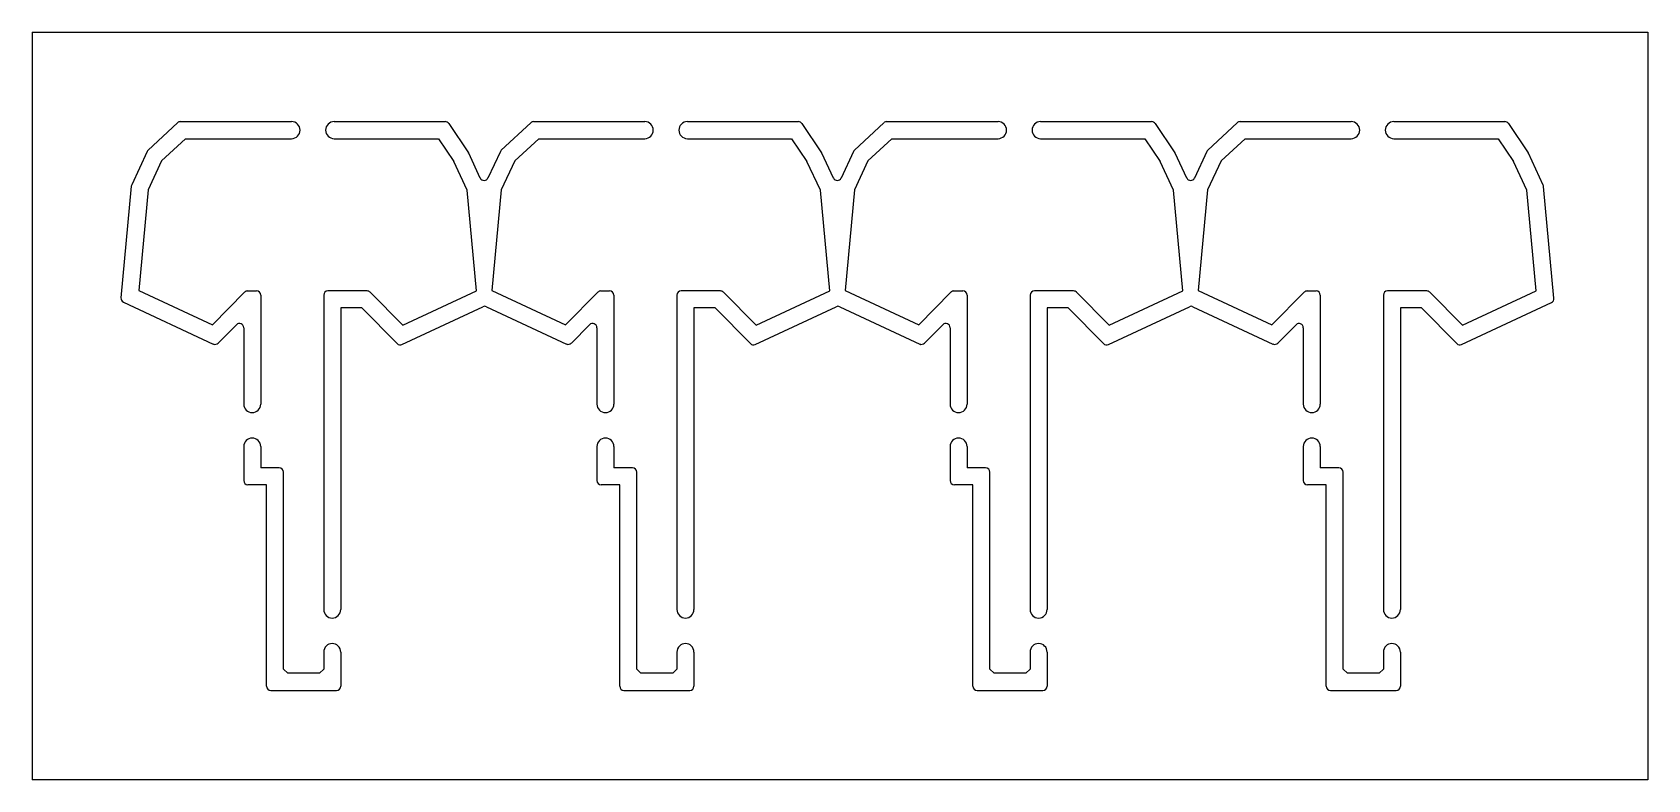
# Model space of a CAD drawing. Extents: x 0 to 7.59, y 0 to 3.51.
import ezdxf

# ---------------------------------------------------------------- set-up
doc = ezdxf.new("R2010")
doc.units = 0
doc.header["$MEASUREMENT"] = 0

msp = doc.modelspace()

# ---------------------------------------------------------------- linework, layer by layer
at = {"color": 7, "linetype": 'Continuous'}
for p, q in [((0, 3.5132), (7.592, 3.5132)), ((0.6828, 3.0878), (0.5443, 2.9592)), ((0.6965, 3.0932), (1.2186, 3.0932)), ((1.4186, 3.0932), (1.9407, 3.0932)), ((1.9572, 3.0844), (2.0497, 2.9471)), ((2.3428, 3.0878), (2.2043, 2.9592)), ((2.3565, 3.0932), (2.8786, 3.0932)), ((3.0786, 3.0932), (3.6007, 3.0932)), ((3.6172, 3.0844), (3.7097, 2.9471)), ((4.0028, 3.0878), (3.8643, 2.9592)), ((4.0165, 3.0932), (4.5386, 3.0932)), ((4.7386, 3.0932), (5.2607, 3.0932)), ((5.2772, 3.0844), (5.3697, 2.9471)), ((5.6628, 3.0878), (5.5243, 2.9592)), ((5.6765, 3.0932), (6.1986, 3.0932)), ((6.3986, 3.0932), (6.9207, 3.0932)), ((6.9372, 3.0844), (7.0297, 2.9471)), ((0.72, 3.0132), (0.6073, 2.9085)), ((0.72, 3.0132), (1.2186, 3.0132)), ((1.4186, 3.0132), (1.9087, 3.0132)), ((1.9087, 3.0132), (1.9807, 2.9063)), ((2.38, 3.0132), (2.2673, 2.9085)), ((2.38, 3.0132), (2.8786, 3.0132)), ((3.0786, 3.0132), (3.5687, 3.0132)), ((3.5687, 3.0132), (3.6407, 2.9063)), ((4.04, 3.0132), (3.9273, 2.9085)), ((4.04, 3.0132), (4.5386, 3.0132)), ((4.7386, 3.0132), (5.2287, 3.0132)), ((5.2287, 3.0132), (5.3007, 2.9063)), ((5.7, 3.0132), (5.5873, 2.9085)), ((5.7, 3.0132), (6.1986, 3.0132)), ((6.3986, 3.0132), (6.8887, 3.0132)), ((6.8887, 3.0132), (6.9607, 2.9063)), ((0.5397, 2.953), (0.467, 2.7969)), ((0.6073, 2.9085), (0.5439, 2.7726)), ((2.0441, 2.7704), (1.9807, 2.9063)), ((2.1054, 2.8283), (2.0513, 2.9444)), ((2.1997, 2.953), (2.1416, 2.8283)), ((2.2673, 2.9085), (2.2039, 2.7726)), ((3.7041, 2.7704), (3.6407, 2.9063)), ((3.7654, 2.8283), (3.7113, 2.9444)), ((3.8597, 2.953), (3.8016, 2.8283)), ((3.9273, 2.9085), (3.8639, 2.7726)), ((5.3641, 2.7704), (5.3007, 2.9063)), ((5.4254, 2.8283), (5.3713, 2.9444)), ((5.5197, 2.953), (5.4616, 2.8283)), ((5.5873, 2.9085), (5.5239, 2.7726)), ((7.0241, 2.7704), (6.9607, 2.9063)), ((7.101, 2.7947), (7.0313, 2.9444)), ((0.4652, 2.7903), (0.4164, 2.2652)), ((0.5439, 2.7726), (0.5, 2.2998)), ((2.088, 2.2976), (2.0441, 2.7704)), ((2.2039, 2.7726), (2.16, 2.2998)), ((3.748, 2.2976), (3.7041, 2.7704)), ((3.8639, 2.7726), (3.82, 2.2998)), ((5.408, 2.2976), (5.3641, 2.7704)), ((5.5239, 2.7726), (5.48, 2.2998)), ((7.068, 2.2976), (7.0241, 2.7704)), ((7.1516, 2.263), (7.1028, 2.7881)), ((0.5, 2.2998), (0.8462, 2.1384)), ((0.8462, 2.1384), (0.9975, 2.2913)), ((1.0117, 2.2973), (1.0534, 2.2973)), ((1.5741, 2.2973), (1.3896, 2.2973)), ((1.5883, 2.2913), (1.7418, 2.1362)), ((1.7418, 2.1362), (2.088, 2.2976)), ((2.16, 2.2998), (2.5062, 2.1384)), ((2.5062, 2.1384), (2.6575, 2.2913)), ((2.6717, 2.2973), (2.7134, 2.2973)), ((3.2341, 2.2973), (3.0496, 2.2973)), ((3.2483, 2.2913), (3.4018, 2.1362)), ((3.4018, 2.1362), (3.748, 2.2976)), ((3.82, 2.2998), (4.1662, 2.1384)), ((4.1662, 2.1384), (4.3175, 2.2913)), ((4.3317, 2.2973), (4.3734, 2.2973)), ((4.8941, 2.2973), (4.7096, 2.2973)), ((4.9083, 2.2913), (5.0618, 2.1362)), ((5.0618, 2.1362), (5.408, 2.2976)), ((5.48, 2.2998), (5.8262, 2.1384)), ((5.8262, 2.1384), (5.9775, 2.2913)), ((5.9917, 2.2973), (6.0334, 2.2973)), ((6.5541, 2.2973), (6.3696, 2.2973)), ((6.5683, 2.2913), (6.7218, 2.1362)), ((6.7218, 2.1362), (7.068, 2.2976)), ((0.4279, 2.2452), (0.8507, 2.048)), ((1.0734, 2.2773), (1.0734, 1.7657)), ((1.3696, 2.2773), (1.3696, 0.8)), ((1.4496, 2.2173), (1.4496, 0.8)), ((1.5491, 2.2173), (1.4496, 2.2173)), ((1.5491, 2.2173), (1.7147, 2.0499)), ((1.7373, 2.0458), (2.1179, 2.2233)), ((2.1348, 2.2233), (2.5107, 2.048)), ((2.7334, 2.2773), (2.7334, 1.7657)), ((3.0296, 2.2773), (3.0296, 0.8)), ((3.1096, 2.2173), (3.1096, 0.8)), ((3.2091, 2.2173), (3.1096, 2.2173)), ((3.2091, 2.2173), (3.3747, 2.0499)), ((3.3973, 2.0458), (3.7779, 2.2233)), ((3.7948, 2.2233), (4.1707, 2.048)), ((4.3934, 2.2773), (4.3934, 1.7657)), ((4.6896, 2.2773), (4.6896, 0.8)), ((4.7696, 2.2173), (4.7696, 0.8)), ((4.8691, 2.2173), (4.7696, 2.2173)), ((4.8691, 2.2173), (5.0347, 2.0499)), ((5.0573, 2.0458), (5.4379, 2.2233)), ((5.4548, 2.2233), (5.8307, 2.048)), ((6.0534, 2.2773), (6.0534, 1.7657)), ((6.3496, 2.2773), (6.3496, 0.8)), ((6.4296, 2.2173), (6.4296, 0.8)), ((6.5291, 2.2173), (6.4296, 2.2173)), ((6.5291, 2.2173), (6.6947, 2.0499)), ((6.7173, 2.0458), (7.1401, 2.243)), ((0.8734, 2.0521), (0.9592, 2.1388)), ((2.5334, 2.0521), (2.6192, 2.1388)), ((4.1934, 2.0521), (4.2792, 2.1388)), ((5.8534, 2.0521), (5.9392, 2.1388)), ((0.9934, 2.1247), (0.9934, 1.7657)), ((2.6534, 2.1247), (2.6534, 1.7657)), ((4.3134, 2.1247), (4.3134, 1.7657)), ((5.9734, 2.1247), (5.9734, 1.7657)), ((0.9934, 1.5657), (0.9934, 1.4057)), ((1.0734, 1.5657), (1.0734, 1.4657)), ((2.6534, 1.5657), (2.6534, 1.4057)), ((2.7334, 1.5657), (2.7334, 1.4657)), ((4.3134, 1.5657), (4.3134, 1.4057)), ((4.3934, 1.5657), (4.3934, 1.4657)), ((5.9734, 1.5657), (5.9734, 1.4057)), ((6.0534, 1.5657), (6.0534, 1.4657)), ((1.1806, 0.52), (1.1806, 1.4457)), ((2.8406, 0.52), (2.8406, 1.4457)), ((4.5006, 0.52), (4.5006, 1.4457)), ((6.1606, 0.52), (6.1606, 1.4457)), ((1.1006, 0.44), (1.1006, 1.3857)), ((2.7606, 0.44), (2.7606, 1.3857)), ((4.4206, 0.44), (4.4206, 1.3857)), ((6.0806, 0.44), (6.0806, 1.3857)), ((1.3696, 0.6), (1.3696, 0.52)), ((1.4496, 0.6), (1.4496, 0.44)), ((3.0296, 0.6), (3.0296, 0.52)), ((3.1096, 0.6), (3.1096, 0.44)), ((4.6896, 0.6), (4.6896, 0.52)), ((4.7696, 0.6), (4.7696, 0.44)), ((6.3496, 0.6), (6.3496, 0.52)), ((6.4296, 0.6), (6.4296, 0.44)), ((1.1806, 0.52), (1.2006, 0.5)), ((1.3496, 0.5), (1.2006, 0.5)), ((1.3696, 0.52), (1.3496, 0.5)), ((2.8406, 0.52), (2.8606, 0.5)), ((3.0096, 0.5), (2.8606, 0.5)), ((3.0296, 0.52), (3.0096, 0.5)), ((4.5006, 0.52), (4.5206, 0.5)), ((4.6696, 0.5), (4.5206, 0.5)), ((4.6896, 0.52), (4.6696, 0.5)), ((6.1606, 0.52), (6.1806, 0.5)), ((6.3296, 0.5), (6.1806, 0.5)), ((6.3496, 0.52), (6.3296, 0.5)), ((7.592, 0), (0, 0))]:
    msp.add_line(p, q, dxfattribs=at)
for p, q in [((0, 3.5132), (0, 0)), ((7.592, 3.5132), (7.592, 0)), ((1.1606, 1.4657), (1.0734, 1.4657)), ((2.8206, 1.4657), (2.7334, 1.4657)), ((4.4806, 1.4657), (4.3934, 1.4657)), ((6.1406, 1.4657), (6.0534, 1.4657)), ((1.1006, 1.3857), (1.0134, 1.3857)), ((2.7606, 1.3857), (2.6734, 1.3857)), ((4.4206, 1.3857), (4.3334, 1.3857)), ((6.0806, 1.3857), (5.9934, 1.3857)), ((1.1206, 0.42), (1.4296, 0.42)), ((2.7806, 0.42), (3.0896, 0.42)), ((4.4406, 0.42), (4.7496, 0.42)), ((6.1006, 0.42), (6.4096, 0.42))]:
    msp.add_line(p, q)
for centre, start, end in [((0.6965, 3.0732), 90, 132.87552), ((1.9407, 3.0732), 33.96934, 90), ((2.3565, 3.0732), 90, 132.87552), ((3.6007, 3.0732), 33.96934, 90), ((4.0165, 3.0732), 90, 132.87552), ((5.2607, 3.0732), 33.96934, 90), ((5.6765, 3.0732), 90, 132.87552), ((6.9207, 3.0732), 33.96934, 90), ((0.5579, 2.9445), 132.87552, 155), ((2.0331, 2.9359), 25, 33.96934), ((2.2179, 2.9445), 132.87552, 155), ((3.6931, 2.9359), 25, 33.96934), ((3.8779, 2.9445), 132.87552, 155), ((5.3531, 2.9359), 25, 33.96934), ((5.5379, 2.9445), 132.87552, 155), ((7.0131, 2.9359), 25, 33.96934), ((2.1235, 2.8368), 205, 335), ((3.7835, 2.8368), 205, 335), ((5.4435, 2.8368), 205, 335), ((0.4851, 2.7885), 155, 174.69441), ((7.0829, 2.7863), 5.30559, 25), ((1.0117, 2.2773), 90, 135.30559), ((1.0534, 2.2773), 0, 90), ((1.3896, 2.2773), 90, 180), ((1.5741, 2.2773), 44.69441, 90), ((2.6717, 2.2773), 90, 135.30559), ((2.7134, 2.2773), 0, 90), ((3.0496, 2.2773), 90, 180), ((3.2341, 2.2773), 44.69441, 90), ((4.3317, 2.2773), 90, 135.30559), ((4.3734, 2.2773), 0, 90), ((4.7096, 2.2773), 90, 180), ((4.8941, 2.2773), 44.69441, 90), ((5.9917, 2.2773), 90, 135.30559), ((6.0334, 2.2773), 0, 90), ((6.3696, 2.2773), 90, 180), ((6.5541, 2.2773), 44.69441, 90), ((0.4364, 2.2633), 174.69441, 245), ((2.1264, 2.2052), 65, 115), ((3.7864, 2.2052), 65, 115), ((5.4464, 2.2052), 65, 115), ((7.1317, 2.2611), 295, 5.30559), ((0.9734, 2.1247), 0, 135.30559), ((2.6334, 2.1247), 0, 135.30559), ((4.2934, 2.1247), 0, 135.30559), ((5.9534, 2.1247), 0, 135.30559), ((0.8591, 2.0662), 245, 315.30559), ((1.7289, 2.0639), 224.69441, 295), ((2.5191, 2.0662), 245, 315.30559), ((3.3889, 2.0639), 224.69441, 295), ((4.1791, 2.0662), 245, 315.30559), ((5.0489, 2.0639), 224.69441, 295), ((5.8391, 2.0662), 245, 315.30559), ((6.7089, 2.0639), 224.69441, 295), ((1.1606, 1.4457), 0, 90), ((2.8206, 1.4457), 0, 90), ((4.4806, 1.4457), 0, 90), ((6.1406, 1.4457), 0, 90)]:
    msp.add_arc(centre, 0.02, start, end, dxfattribs=at)
for centre, radius, start, end in [((1.2186, 3.0532), 0.04, 270, 90), ((1.4186, 3.0532), 0.04, 90, 270), ((2.8786, 3.0532), 0.04, 270, 90), ((3.0786, 3.0532), 0.04, 90, 270), ((4.5386, 3.0532), 0.04, 270, 90), ((4.7386, 3.0532), 0.04, 90, 270), ((6.1986, 3.0532), 0.04, 270, 90), ((6.3986, 3.0532), 0.04, 90, 270), ((1.0334, 1.7657), 0.04, 180, 360), ((2.6934, 1.7657), 0.04, 180, 360), ((4.3534, 1.7657), 0.04, 180, 360), ((6.0134, 1.7657), 0.04, 180, 360), ((1.0334, 1.5657), 0.04, 0, 180), ((2.6934, 1.5657), 0.04, 0, 180), ((4.3534, 1.5657), 0.04, 0, 180), ((6.0134, 1.5657), 0.04, 0, 180), ((1.0134, 1.4057), 0.02, 180, 270), ((2.6734, 1.4057), 0.02, 180, 270), ((4.3334, 1.4057), 0.02, 180, 270), ((5.9934, 1.4057), 0.02, 180, 270), ((1.4096, 0.8), 0.04, 180, 360), ((3.0696, 0.8), 0.04, 180, 360), ((4.7296, 0.8), 0.04, 180, 360), ((6.3896, 0.8), 0.04, 180, 360), ((1.4096, 0.6), 0.04, 0, 180), ((3.0696, 0.6), 0.04, 0, 180), ((4.7296, 0.6), 0.04, 0, 180), ((6.3896, 0.6), 0.04, 0, 180), ((1.1206, 0.44), 0.02, 180, 270), ((1.4296, 0.44), 0.02, 270, 360), ((2.7806, 0.44), 0.02, 180, 270), ((3.0896, 0.44), 0.02, 270, 360), ((4.4406, 0.44), 0.02, 180, 270), ((4.7496, 0.44), 0.02, 270, 360), ((6.1006, 0.44), 0.02, 180, 270), ((6.4096, 0.44), 0.02, 270, 360)]:
    msp.add_arc(centre, radius, start, end)

doc.saveas('drawing.dxf')
